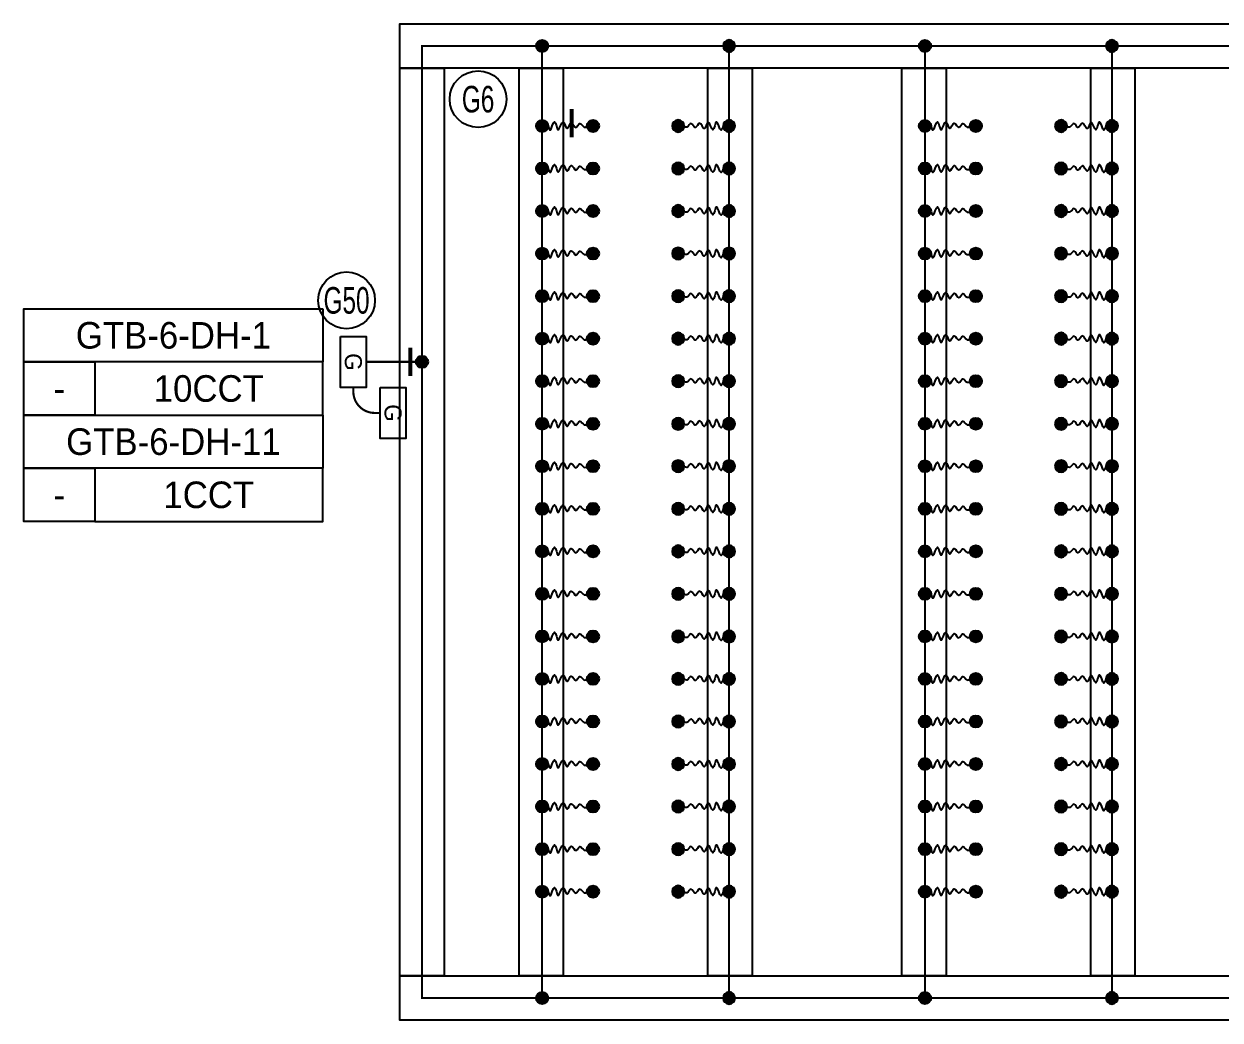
# Model space of a CAD drawing. Header units: millimetres. Extents: x -120884 to 122161, y 4425 to 84147.
# Drawn here: x 20736 to 37606, y 52614 to 66666 of the extents above; entities that cross this region are included whole.
import ezdxf
from ezdxf.enums import TextEntityAlignment as Align

# ---------------------------------------------------------------- set-up
doc = ezdxf.new("R2010")
doc.units = ezdxf.units.MM
doc.header["$LTSCALE"] = 150
doc.linetypes.add('D1', pattern=[3, 1, -1, 1])
for name, color, linetype in [('------99 Grounding_Grounding Terminal Board', 3, 'Continuous'), ('------99 Grounding_Grounding Terminal Board_Capacity', 6, 'Continuous'), ('------99 Grounding_Grounding Terminal Board_T', 2, 'Continuous'), ('-----21 Embeded Wire in Ceiling or Wall_전기', 3, 'Continuous'), ('-----27 Communication Cable Tray', 2, 'Continuous'), ('-----29 Indicator', 1, 'Continuous'), ('-----30 Text', 2, 'Continuous')]:
    doc.layers.add(name, color=color, linetype=linetype)
doc.styles.add('ELEC', font='')
doc.styles.get('ELEC').set_extended_font_data('Dotum')

# ---------------------------------------------------------------- blocks, each defined once
blk = doc.blocks.new('A13')
blk.add_lwpolyline([(-5.759123780535447e-06, -299.9999958128319), (-5.759123780535447e-06, 4.187168087810278e-06), (599.9999942408763, 4.187168087810278e-06), (599.9999942408763, -299.9999958128319)], close=True)
at = {"style": 'ELEC'}
blk.add_text('G', height=200, dxfattribs=at).set_placement((299.9999942408758, -149.9999958128319), align=Align.MIDDLE)
blk = doc.blocks.new('A$C10f95c32')
h = blk.add_hatch(color=0)
edge = h.paths.add_edge_path()
edge.add_arc((64.00719340983778, 64.00719340983778), 64.0071934098378, 720.0000000000341, 1080.000000000034, ccw=False)
at = {"color": 0}
blk.add_circle((64.00719340983778, 64.00719340983778), 64.0071934098378, dxfattribs=at)

msp = doc.modelspace()

# ---------------------------------------------------------------- linework, layer by layer
at = {"layer": '------99 Grounding_Grounding Terminal Board', "color": 1, "elevation": 1.231972526259866e-09}
for points in [[(24952.35856670045, 62648.4342504738), (24952.35856669999, 61898.43425047406), (20736.39003823788, 61898.43425047441), (20736.39003823788, 62648.4342504745)], [(20736.39003823788, 61898.43425047441), (21734.87484109213, 61898.43425047441), (21734.87484109213, 61148.43425047441), (20736.39003823788, 61148.43425047441)], [(24952.35856670045, 61898.43425047476), (21734.87484109213, 61898.43425047476), (21734.87484109213, 61148.43425047441), (24952.35856670045, 61148.43425047441)], [(24952.35856670045, 61148.43425047371), (24952.35856669999, 60398.43425047398), (20736.39003823788, 60398.43425047433), (20736.39003823788, 61148.43425047441)], [(20736.39003823788, 60398.43425047433), (21734.87484109213, 60398.43425047433), (21734.87484109213, 59648.43425047433), (20736.39003823788, 59648.43425047433)], [(24952.35856670045, 60398.43425047467), (21734.87484109213, 60398.43425047467), (21734.87484109213, 59648.43425047433), (24952.35856670045, 59648.43425047433)]]:
    msp.add_lwpolyline(points, close=True, dxfattribs=at)
at = {"layer": '-----21 Embeded Wire in Ceiling or Wall_전기', "linetype": 'D1', "ltscale": 0.5, "const_width": 30, "elevation": 6.03217089559932e-10}
msp.add_lwpolyline([(26350.35005101397, 52925.34452873934), (86374.36405589487, 52925.34452873934), (86374.36405589487, 66354.73008716758), (26350.35005101397, 66354.73008716758)], close=True, dxfattribs=at)
at = {"layer": '-----21 Embeded Wire in Ceiling or Wall_전기', "linetype": 'D1', "ltscale": 0.5, "const_width": 30}
for points, elevation in [([(28043.73223007194, 66354.73008716758), (28043.73223007194, 52925.34452873934)], 6.03217089559932e-10), ([(30680.9849033365, 66354.73008716758), (30680.9849033365, 52925.34452873934)], 6.03217089559932e-10), ([(33443.73223007194, 66354.73008716758), (33443.73223007194, 52925.34452873934)], 6.03217089559932e-10), ([(36080.9849033365, 66354.73008716758), (36080.9849033365, 52925.34452873934)], 6.03217089559932e-10), ([(25562.35856670048, 61898.43425047406), (26350.35005101397, 61898.43425047406)], 1.231972526259866e-09)]:
    msp.add_lwpolyline(points, dxfattribs=dict(at, elevation=elevation))
at = {"layer": '-----21 Embeded Wire in Ceiling or Wall_전기', "linetype": 'D1', "ltscale": 0.5, "const_width": 30, "elevation": 3.165766516662928e-10}
msp.add_lwpolyline([(25382.35856670048, 61538.43425047406), (25382.35856670048, 61478.43425047406, 0.4142135623730951), (25682.35856670048, 61178.43425047406), (25762.35856670048, 61178.43425047406)], format="xyb", dxfattribs=at)
at = {"layer": '-----21 Embeded Wire in Ceiling or Wall_전기'}
for points in [[(28043.73223007194, 65226.22074930242), (28097.40616556958, 65285.05277752626), (28156.54135180594, 65167.56806085177), (28220.43901685093, 65284.37394351012), (28271.4184258974, 65173.6794242725), (28338.711967818, 65280.29908213805), (28395.81014362679, 65188.62027309102), (28456.30677480719, 65266.7168299894), (28523.6003167278, 65204.2390272881), (28575.93859222371, 65261.28430058493), (28639.32571541358, 65211.03108199994), (28722.93339020715, 65240.23208834586), (28762.35856669492, 65226.22074930242)], [(30680.9849033365, 65226.22074930242), (30627.31096783886, 65285.05277752626), (30568.17578160251, 65167.56806085177), (30504.27811655751, 65284.37394351012), (30453.29870751104, 65173.6794242725), (30386.00516559044, 65280.29908213805), (30328.90698978165, 65188.62027309102), (30268.41035860125, 65266.7168299894), (30201.11681668065, 65204.2390272881), (30148.77854118473, 65261.28430058493), (30085.39141799486, 65211.03108199994), (30001.78374320129, 65240.23208834586), (29962.35856671352, 65226.22074930242)], [(33443.73223007194, 65226.22074930242), (33497.40616556958, 65285.05277752626), (33556.54135180594, 65167.56806085177), (33620.43901685093, 65284.37394351012), (33671.4184258974, 65173.6794242725), (33738.711967818, 65280.29908213805), (33795.81014362679, 65188.62027309102), (33856.30677480719, 65266.7168299894), (33923.6003167278, 65204.2390272881), (33975.93859222371, 65261.28430058493), (34039.32571541358, 65211.03108199994), (34122.93339020715, 65240.23208834586), (34162.35856669492, 65226.22074930242)], [(36080.9849033365, 65226.22074930242), (36027.31096783886, 65285.05277752626), (35968.17578160251, 65167.56806085177), (35904.27811655751, 65284.37394351012), (35853.29870751104, 65173.6794242725), (35786.00516559044, 65280.29908213805), (35728.90698978165, 65188.62027309102), (35668.41035860125, 65266.7168299894), (35601.11681668065, 65204.2390272881), (35548.77854118473, 65261.28430058493), (35485.39141799486, 65211.03108199994), (35401.78374320129, 65240.23208834586), (35362.35856671352, 65226.22074930242)], [(28043.73223007936, 64626.22074930251), (28097.40616557701, 64685.05277752635), (28156.54135181336, 64567.56806085186), (28220.43901685835, 64684.3739435102), (28271.41842590482, 64573.67942427259), (28338.71196782542, 64680.29908213814), (28395.81014363421, 64588.6202730911), (28456.30677481461, 64666.71682998948), (28523.60031673522, 64604.23902728819), (28575.93859223113, 64661.28430058502), (28639.325715421, 64611.03108200003), (28722.93339021457, 64640.23208834595), (28762.35856670234, 64626.22074930251)], [(30680.98490332908, 64626.22074930251), (30627.31096783144, 64685.05277752635), (30568.17578159508, 64567.56806085186), (30504.27811655009, 64684.3739435102), (30453.29870750362, 64573.67942427259), (30386.00516558302, 64680.29908213814), (30328.90698977423, 64588.6202730911), (30268.41035859383, 64666.71682998948), (30201.11681667322, 64604.23902728819), (30148.77854117731, 64661.28430058502), (30085.39141798744, 64611.03108200003), (30001.78374319387, 64640.23208834595), (29962.3585667061, 64626.22074930251)], [(33443.73223007936, 64626.22074930251), (33497.40616557701, 64685.05277752635), (33556.54135181336, 64567.56806085186), (33620.43901685835, 64684.3739435102), (33671.41842590482, 64573.67942427259), (33738.71196782542, 64680.29908213814), (33795.81014363421, 64588.6202730911), (33856.30677481461, 64666.71682998948), (33923.60031673522, 64604.23902728819), (33975.93859223113, 64661.28430058502), (34039.325715421, 64611.03108200003), (34122.93339021457, 64640.23208834595), (34162.35856670234, 64626.22074930251)], [(36080.98490332908, 64626.22074930251), (36027.31096783144, 64685.05277752635), (35968.17578159508, 64567.56806085186), (35904.27811655009, 64684.3739435102), (35853.29870750362, 64573.67942427259), (35786.00516558302, 64680.29908213814), (35728.90698977423, 64588.6202730911), (35668.41035859383, 64666.71682998948), (35601.11681667322, 64604.23902728819), (35548.77854117731, 64661.28430058502), (35485.39141798744, 64611.03108200003), (35401.78374319387, 64640.23208834595), (35362.3585667061, 64626.22074930251)], [(28043.73223008678, 64026.22074930259), (28097.40616558443, 64085.05277752643), (28156.54135182078, 63967.56806085195), (28220.43901686577, 64084.37394351029), (28271.41842591224, 63973.67942427268), (28338.71196783285, 64080.29908213823), (28395.81014364163, 63988.62027309119), (28456.30677482203, 64066.71682998957), (28523.60031674264, 64004.23902728828), (28575.93859223856, 64061.2843005851), (28639.32571542842, 64011.03108200012), (28722.933390222, 64040.23208834603), (28762.35856670977, 64026.22074930259)], [(30680.98490332166, 64026.22074930259), (30627.31096782401, 64085.05277752643), (30568.17578158766, 63967.56806085195), (30504.27811654267, 64084.37394351029), (30453.2987074962, 63973.67942427268), (30386.0051655756, 64080.29908213823), (30328.90698976681, 63988.62027309119), (30268.41035858641, 64066.71682998957), (30201.1168166658, 64004.23902728828), (30148.77854116989, 64061.2843005851), (30085.39141798002, 64011.03108200012), (30001.78374318645, 64040.23208834603), (29962.35856669868, 64026.22074930259)], [(33443.73223008678, 64026.22074930259), (33497.40616558443, 64085.05277752643), (33556.54135182078, 63967.56806085195), (33620.43901686577, 64084.37394351029), (33671.41842591224, 63973.67942427268), (33738.71196783285, 64080.29908213823), (33795.81014364163, 63988.62027309119), (33856.30677482203, 64066.71682998957), (33923.60031674264, 64004.23902728828), (33975.93859223856, 64061.2843005851), (34039.32571542842, 64011.03108200012), (34122.933390222, 64040.23208834603), (34162.35856670977, 64026.22074930259)], [(36080.98490332166, 64026.22074930259), (36027.31096782401, 64085.05277752643), (35968.17578158766, 63967.56806085195), (35904.27811654267, 64084.37394351029), (35853.2987074962, 63973.67942427268), (35786.0051655756, 64080.29908213823), (35728.90698976681, 63988.62027309119), (35668.41035858641, 64066.71682998957), (35601.1168166658, 64004.23902728828), (35548.77854116989, 64061.2843005851), (35485.39141798002, 64011.03108200012), (35401.78374318645, 64040.23208834603), (35362.35856669868, 64026.22074930259)], [(28043.73223008492, 63426.22074930257), (28097.40616558256, 63485.05277752641), (28156.54135181892, 63367.56806085193), (28220.43901686391, 63484.37394351027), (28271.41842591038, 63373.67942427265), (28338.71196783098, 63480.2990821382), (28395.81014363977, 63388.62027309117), (28456.30677482017, 63466.71682998955), (28523.60031674078, 63404.23902728825), (28575.93859223669, 63461.28430058508), (28639.32571542656, 63411.0310820001), (28722.93339022013, 63440.23208834601), (28762.3585667079, 63426.22074930257)], [(30680.98490332352, 63426.22074930257), (30627.31096782588, 63485.05277752641), (30568.17578158953, 63367.56806085193), (30504.27811654453, 63484.37394351027), (30453.29870749806, 63373.67942427265), (30386.00516557746, 63480.2990821382), (30328.90698976867, 63388.62027309117), (30268.41035858827, 63466.71682998955), (30201.11681666767, 63404.23902728825), (30148.77854117175, 63461.28430058508), (30085.39141798188, 63411.0310820001), (30001.78374318831, 63440.23208834601), (29962.35856670054, 63426.22074930257)], [(33443.73223008492, 63426.22074930257), (33497.40616558256, 63485.05277752641), (33556.54135181892, 63367.56806085193), (33620.43901686391, 63484.37394351027), (33671.41842591038, 63373.67942427265), (33738.71196783098, 63480.2990821382), (33795.81014363977, 63388.62027309117), (33856.30677482017, 63466.71682998955), (33923.60031674078, 63404.23902728825), (33975.93859223669, 63461.28430058508), (34039.32571542656, 63411.0310820001), (34122.93339022013, 63440.23208834601), (34162.3585667079, 63426.22074930257)], [(36080.98490332352, 63426.22074930257), (36027.31096782588, 63485.05277752641), (35968.17578158953, 63367.56806085193), (35904.27811654453, 63484.37394351027), (35853.29870749806, 63373.67942427265), (35786.00516557746, 63480.2990821382), (35728.90698976867, 63388.62027309117), (35668.41035858827, 63466.71682998955), (35601.11681666767, 63404.23902728825), (35548.77854117175, 63461.28430058508), (35485.39141798188, 63411.0310820001), (35401.78374318831, 63440.23208834601), (35362.35856670054, 63426.22074930257)], [(28043.73223008306, 62826.22074930255), (28097.4061655807, 62885.05277752639), (28156.54135181705, 62767.5680608519), (28220.43901686204, 62884.37394351025), (28271.41842590852, 62773.67942427263), (28338.71196782912, 62880.29908213818), (28395.81014363791, 62788.62027309115), (28456.30677481831, 62866.71682998953), (28523.60031673891, 62804.23902728823), (28575.93859223483, 62861.28430058506), (28639.3257154247, 62811.03108200007), (28722.93339021827, 62840.23208834599), (28762.35856670604, 62826.22074930255)], [(30680.98490332538, 62826.22074930255), (30627.31096782774, 62885.05277752639), (30568.17578159139, 62767.5680608519), (30504.2781165464, 62884.37394351025), (30453.29870749993, 62773.67942427263), (30386.00516557932, 62880.29908213818), (30328.90698977053, 62788.62027309115), (30268.41035859013, 62866.71682998953), (30201.11681666953, 62804.23902728823), (30148.77854117361, 62861.28430058506), (30085.39141798374, 62811.03108200007), (30001.78374319017, 62840.23208834599), (29962.3585667024, 62826.22074930255)], [(33443.73223008306, 62826.22074930255), (33497.4061655807, 62885.05277752639), (33556.54135181705, 62767.5680608519), (33620.43901686204, 62884.37394351025), (33671.41842590852, 62773.67942427263), (33738.71196782912, 62880.29908213818), (33795.81014363791, 62788.62027309115), (33856.30677481831, 62866.71682998953), (33923.60031673891, 62804.23902728823), (33975.93859223483, 62861.28430058506), (34039.3257154247, 62811.03108200007), (34122.93339021827, 62840.23208834599), (34162.35856670604, 62826.22074930255)], [(36080.98490332538, 62826.22074930255), (36027.31096782774, 62885.05277752639), (35968.17578159139, 62767.5680608519), (35904.2781165464, 62884.37394351025), (35853.29870749993, 62773.67942427263), (35786.00516557932, 62880.29908213818), (35728.90698977053, 62788.62027309115), (35668.41035859013, 62866.71682998953), (35601.11681666953, 62804.23902728823), (35548.77854117361, 62861.28430058506), (35485.39141798374, 62811.03108200007), (35401.78374319017, 62840.23208834599), (35362.3585667024, 62826.22074930255)], [(28043.73223008119, 62226.22074930253), (28097.40616557884, 62285.05277752637), (28156.54135181519, 62167.56806085188), (28220.43901686018, 62284.37394351023), (28271.41842590665, 62173.67942427261), (28338.71196782726, 62280.29908213816), (28395.81014363604, 62188.62027309112), (28456.30677481645, 62266.71682998951), (28523.60031673705, 62204.23902728821), (28575.93859223297, 62261.28430058504), (28639.32571542283, 62211.03108200005), (28722.93339021641, 62240.23208834597), (28762.35856670418, 62226.22074930253)], [(30680.98490332725, 62226.22074930253), (30627.3109678296, 62285.05277752637), (30568.17578159325, 62167.56806085188), (30504.27811654826, 62284.37394351023), (30453.29870750179, 62173.67942427261), (30386.00516558118, 62280.29908213816), (30328.9069897724, 62188.62027309112), (30268.41035859199, 62266.71682998951), (30201.11681667139, 62204.23902728821), (30148.77854117547, 62261.28430058504), (30085.39141798561, 62211.03108200005), (30001.78374319203, 62240.23208834597), (29962.35856670426, 62226.22074930253)], [(33443.73223008119, 62226.22074930253), (33497.40616557884, 62285.05277752637), (33556.54135181519, 62167.56806085188), (33620.43901686018, 62284.37394351023), (33671.41842590665, 62173.67942427261), (33738.71196782726, 62280.29908213816), (33795.81014363604, 62188.62027309112), (33856.30677481645, 62266.71682998951), (33923.60031673705, 62204.23902728821), (33975.93859223297, 62261.28430058504), (34039.32571542283, 62211.03108200005), (34122.93339021641, 62240.23208834597), (34162.35856670418, 62226.22074930253)], [(36080.98490332725, 62226.22074930253), (36027.3109678296, 62285.05277752637), (35968.17578159325, 62167.56806085188), (35904.27811654826, 62284.37394351023), (35853.29870750179, 62173.67942427261), (35786.00516558118, 62280.29908213816), (35728.9069897724, 62188.62027309112), (35668.41035859199, 62266.71682998951), (35601.11681667139, 62204.23902728821), (35548.77854117547, 62261.28430058504), (35485.39141798561, 62211.03108200005), (35401.78374319203, 62240.23208834597), (35362.35856670426, 62226.22074930253)], [(28043.73223007933, 61626.22074930251), (28097.40616557698, 61685.05277752635), (28156.54135181333, 61567.56806085186), (28220.43901685832, 61684.3739435102), (28271.41842590479, 61573.67942427259), (28338.71196782539, 61680.29908213814), (28395.81014363418, 61588.6202730911), (28456.30677481458, 61666.71682998948), (28523.60031673519, 61604.23902728819), (28575.9385922311, 61661.28430058502), (28639.32571542097, 61611.03108200003), (28722.93339021454, 61640.23208834595), (28762.35856670231, 61626.22074930251)], [(30680.98490332911, 61626.22074930251), (30627.31096783146, 61685.05277752635), (30568.17578159511, 61567.56806085186), (30504.27811655012, 61684.3739435102), (30453.29870750365, 61573.67942427259), (30386.00516558305, 61680.29908213814), (30328.90698977426, 61588.6202730911), (30268.41035859386, 61666.71682998948), (30201.11681667325, 61604.23902728819), (30148.77854117734, 61661.28430058502), (30085.39141798747, 61611.03108200003), (30001.7837431939, 61640.23208834595), (29962.35856670613, 61626.22074930251)], [(33443.73223007933, 61626.22074930251), (33497.40616557698, 61685.05277752635), (33556.54135181333, 61567.56806085186), (33620.43901685832, 61684.3739435102), (33671.41842590479, 61573.67942427259), (33738.71196782539, 61680.29908213814), (33795.81014363418, 61588.6202730911), (33856.30677481458, 61666.71682998948), (33923.60031673519, 61604.23902728819), (33975.9385922311, 61661.28430058502), (34039.32571542097, 61611.03108200003), (34122.93339021454, 61640.23208834595), (34162.35856670231, 61626.22074930251)], [(36080.98490332911, 61626.22074930251), (36027.31096783146, 61685.05277752635), (35968.17578159511, 61567.56806085186), (35904.27811655012, 61684.3739435102), (35853.29870750365, 61573.67942427259), (35786.00516558305, 61680.29908213814), (35728.90698977426, 61588.6202730911), (35668.41035859386, 61666.71682998948), (35601.11681667325, 61604.23902728819), (35548.77854117734, 61661.28430058502), (35485.39141798747, 61611.03108200003), (35401.7837431939, 61640.23208834595), (35362.35856670613, 61626.22074930251)], [(28043.73223007933, 61026.22074930251), (28097.40616557698, 61085.05277752635), (28156.54135181333, 60967.56806085186), (28220.43901685832, 61084.3739435102), (28271.41842590479, 60973.67942427259), (28338.71196782539, 61080.29908213814), (28395.81014363418, 60988.6202730911), (28456.30677481458, 61066.71682998948), (28523.60031673519, 61004.23902728819), (28575.9385922311, 61061.28430058502), (28639.32571542097, 61011.03108200003), (28722.93339021454, 61040.23208834595), (28762.35856670231, 61026.22074930251)], [(30680.98490332911, 61026.22074930251), (30627.31096783146, 61085.05277752635), (30568.17578159511, 60967.56806085186), (30504.27811655012, 61084.3739435102), (30453.29870750365, 60973.67942427259), (30386.00516558305, 61080.29908213814), (30328.90698977426, 60988.6202730911), (30268.41035859386, 61066.71682998948), (30201.11681667325, 61004.23902728819), (30148.77854117734, 61061.28430058502), (30085.39141798747, 61011.03108200003), (30001.7837431939, 61040.23208834595), (29962.35856670613, 61026.22074930251)], [(33443.73223007933, 61026.22074930251), (33497.40616557698, 61085.05277752635), (33556.54135181333, 60967.56806085186), (33620.43901685832, 61084.3739435102), (33671.41842590479, 60973.67942427259), (33738.71196782539, 61080.29908213814), (33795.81014363418, 60988.6202730911), (33856.30677481458, 61066.71682998948), (33923.60031673519, 61004.23902728819), (33975.9385922311, 61061.28430058502), (34039.32571542097, 61011.03108200003), (34122.93339021454, 61040.23208834595), (34162.35856670231, 61026.22074930251)], [(36080.98490332911, 61026.22074930251), (36027.31096783146, 61085.05277752635), (35968.17578159511, 60967.56806085186), (35904.27811655012, 61084.3739435102), (35853.29870750365, 60973.67942427259), (35786.00516558305, 61080.29908213814), (35728.90698977426, 60988.6202730911), (35668.41035859386, 61066.71682998948), (35601.11681667325, 61004.23902728819), (35548.77854117734, 61061.28430058502), (35485.39141798747, 61011.03108200003), (35401.7837431939, 61040.23208834595), (35362.35856670613, 61026.22074930251)], [(28043.73223007933, 60426.22074930251), (28097.40616557698, 60485.05277752635), (28156.54135181333, 60367.56806085186), (28220.43901685832, 60484.3739435102), (28271.41842590479, 60373.67942427259), (28338.71196782539, 60480.29908213814), (28395.81014363418, 60388.6202730911), (28456.30677481458, 60466.71682998948), (28523.60031673519, 60404.23902728819), (28575.9385922311, 60461.28430058502), (28639.32571542097, 60411.03108200003), (28722.93339021454, 60440.23208834595), (28762.35856670231, 60426.22074930251)], [(30680.98490332911, 60426.22074930251), (30627.31096783146, 60485.05277752635), (30568.17578159511, 60367.56806085186), (30504.27811655012, 60484.3739435102), (30453.29870750365, 60373.67942427259), (30386.00516558305, 60480.29908213814), (30328.90698977426, 60388.6202730911), (30268.41035859386, 60466.71682998948), (30201.11681667325, 60404.23902728819), (30148.77854117734, 60461.28430058502), (30085.39141798747, 60411.03108200003), (30001.7837431939, 60440.23208834595), (29962.35856670613, 60426.22074930251)], [(33443.73223007933, 60426.22074930251), (33497.40616557698, 60485.05277752635), (33556.54135181333, 60367.56806085186), (33620.43901685832, 60484.3739435102), (33671.41842590479, 60373.67942427259), (33738.71196782539, 60480.29908213814), (33795.81014363418, 60388.6202730911), (33856.30677481458, 60466.71682998948), (33923.60031673519, 60404.23902728819), (33975.9385922311, 60461.28430058502), (34039.32571542097, 60411.03108200003), (34122.93339021454, 60440.23208834595), (34162.35856670231, 60426.22074930251)], [(36080.98490332911, 60426.22074930251), (36027.31096783146, 60485.05277752635), (35968.17578159511, 60367.56806085186), (35904.27811655012, 60484.3739435102), (35853.29870750365, 60373.67942427259), (35786.00516558305, 60480.29908213814), (35728.90698977426, 60388.6202730911), (35668.41035859386, 60466.71682998948), (35601.11681667325, 60404.23902728819), (35548.77854117734, 60461.28430058502), (35485.39141798747, 60411.03108200003), (35401.7837431939, 60440.23208834595), (35362.35856670613, 60426.22074930251)], [(28043.73223007933, 59826.22074930251), (28097.40616557698, 59885.05277752635), (28156.54135181333, 59767.56806085186), (28220.43901685832, 59884.3739435102), (28271.41842590479, 59773.67942427259), (28338.71196782539, 59880.29908213814), (28395.81014363418, 59788.6202730911), (28456.30677481458, 59866.71682998948), (28523.60031673519, 59804.23902728819), (28575.9385922311, 59861.28430058502), (28639.32571542097, 59811.03108200003), (28722.93339021454, 59840.23208834595), (28762.35856670231, 59826.22074930251)], [(30680.98490332911, 59826.22074930251), (30627.31096783146, 59885.05277752635), (30568.17578159511, 59767.56806085186), (30504.27811655012, 59884.3739435102), (30453.29870750365, 59773.67942427259), (30386.00516558305, 59880.29908213814), (30328.90698977426, 59788.6202730911), (30268.41035859386, 59866.71682998948), (30201.11681667325, 59804.23902728819), (30148.77854117734, 59861.28430058502), (30085.39141798747, 59811.03108200003), (30001.7837431939, 59840.23208834595), (29962.35856670613, 59826.22074930251)], [(33443.73223007933, 59826.22074930251), (33497.40616557698, 59885.05277752635), (33556.54135181333, 59767.56806085186), (33620.43901685832, 59884.3739435102), (33671.41842590479, 59773.67942427259), (33738.71196782539, 59880.29908213814), (33795.81014363418, 59788.6202730911), (33856.30677481458, 59866.71682998948), (33923.60031673519, 59804.23902728819), (33975.9385922311, 59861.28430058502), (34039.32571542097, 59811.03108200003), (34122.93339021454, 59840.23208834595), (34162.35856670231, 59826.22074930251)], [(36080.98490332911, 59826.22074930251), (36027.31096783146, 59885.05277752635), (35968.17578159511, 59767.56806085186), (35904.27811655012, 59884.3739435102), (35853.29870750365, 59773.67942427259), (35786.00516558305, 59880.29908213814), (35728.90698977426, 59788.6202730911), (35668.41035859386, 59866.71682998948), (35601.11681667325, 59804.23902728819), (35548.77854117734, 59861.28430058502), (35485.39141798747, 59811.03108200003), (35401.7837431939, 59840.23208834595), (35362.35856670613, 59826.22074930251)], [(28043.73223007933, 59226.22074930251), (28097.40616557698, 59285.05277752635), (28156.54135181333, 59167.56806085186), (28220.43901685832, 59284.3739435102), (28271.41842590479, 59173.67942427259), (28338.71196782539, 59280.29908213814), (28395.81014363418, 59188.6202730911), (28456.30677481458, 59266.71682998948), (28523.60031673519, 59204.23902728819), (28575.9385922311, 59261.28430058502), (28639.32571542097, 59211.03108200003), (28722.93339021454, 59240.23208834595), (28762.35856670231, 59226.22074930251)], [(30680.98490332911, 59226.22074930251), (30627.31096783146, 59285.05277752635), (30568.17578159511, 59167.56806085186), (30504.27811655012, 59284.3739435102), (30453.29870750365, 59173.67942427259), (30386.00516558305, 59280.29908213814), (30328.90698977426, 59188.6202730911), (30268.41035859386, 59266.71682998948), (30201.11681667325, 59204.23902728819), (30148.77854117734, 59261.28430058502), (30085.39141798747, 59211.03108200003), (30001.7837431939, 59240.23208834595), (29962.35856670613, 59226.22074930251)], [(33443.73223007936, 59226.22074930251), (33497.40616557701, 59285.05277752635), (33556.54135181336, 59167.56806085186), (33620.43901685835, 59284.3739435102), (33671.41842590482, 59173.67942427259), (33738.71196782542, 59280.29908213814), (33795.81014363421, 59188.6202730911), (33856.30677481461, 59266.71682998948), (33923.60031673522, 59204.23902728819), (33975.93859223113, 59261.28430058502), (34039.325715421, 59211.03108200003), (34122.93339021457, 59240.23208834595), (34162.35856670234, 59226.22074930251)], [(36080.98490332911, 59226.22074930251), (36027.31096783146, 59285.05277752635), (35968.17578159511, 59167.56806085186), (35904.27811655012, 59284.3739435102), (35853.29870750365, 59173.67942427259), (35786.00516558305, 59280.29908213814), (35728.90698977426, 59188.6202730911), (35668.41035859386, 59266.71682998948), (35601.11681667325, 59204.23902728819), (35548.77854117734, 59261.28430058502), (35485.39141798747, 59211.03108200003), (35401.7837431939, 59240.23208834595), (35362.35856670613, 59226.22074930251)], [(28043.73223007936, 58626.22074930251), (28097.40616557701, 58685.05277752635), (28156.54135181336, 58567.56806085186), (28220.43901685835, 58684.3739435102), (28271.41842590482, 58573.67942427259), (28338.71196782542, 58680.29908213814), (28395.81014363421, 58588.6202730911), (28456.30677481461, 58666.71682998948), (28523.60031673522, 58604.23902728819), (28575.93859223113, 58661.28430058502), (28639.325715421, 58611.03108200003), (28722.93339021457, 58640.23208834595), (28762.35856670234, 58626.22074930251)], [(30680.98490332911, 58626.22074930251), (30627.31096783146, 58685.05277752635), (30568.17578159511, 58567.56806085186), (30504.27811655012, 58684.3739435102), (30453.29870750365, 58573.67942427259), (30386.00516558305, 58680.29908213814), (30328.90698977426, 58588.6202730911), (30268.41035859386, 58666.71682998948), (30201.11681667325, 58604.23902728819), (30148.77854117734, 58661.28430058502), (30085.39141798747, 58611.03108200003), (30001.7837431939, 58640.23208834595), (29962.35856670613, 58626.22074930251)], [(33443.73223007936, 58626.22074930251), (33497.40616557701, 58685.05277752635), (33556.54135181336, 58567.56806085186), (33620.43901685835, 58684.3739435102), (33671.41842590482, 58573.67942427259), (33738.71196782542, 58680.29908213814), (33795.81014363421, 58588.6202730911), (33856.30677481461, 58666.71682998948), (33923.60031673522, 58604.23902728819), (33975.93859223113, 58661.28430058502), (34039.325715421, 58611.03108200003), (34122.93339021457, 58640.23208834595), (34162.35856670234, 58626.22074930251)], [(36080.98490332911, 58626.22074930251), (36027.31096783146, 58685.05277752635), (35968.17578159511, 58567.56806085186), (35904.27811655012, 58684.3739435102), (35853.29870750365, 58573.67942427259), (35786.00516558305, 58680.29908213814), (35728.90698977426, 58588.6202730911), (35668.41035859386, 58666.71682998948), (35601.11681667325, 58604.23902728819), (35548.77854117734, 58661.28430058502), (35485.39141798747, 58611.03108200003), (35401.7837431939, 58640.23208834595), (35362.35856670613, 58626.22074930251)], [(28043.73223007936, 58026.22074930251), (28097.40616557701, 58085.05277752635), (28156.54135181336, 57967.56806085186), (28220.43901685835, 58084.3739435102), (28271.41842590482, 57973.67942427259), (28338.71196782542, 58080.29908213814), (28395.81014363421, 57988.6202730911), (28456.30677481461, 58066.71682998948), (28523.60031673522, 58004.23902728819), (28575.93859223113, 58061.28430058502), (28639.325715421, 58011.03108200003), (28722.93339021457, 58040.23208834595), (28762.35856670234, 58026.22074930251)], [(30680.98490332908, 58026.22074930251), (30627.31096783144, 58085.05277752635), (30568.17578159508, 57967.56806085186), (30504.27811655009, 58084.3739435102), (30453.29870750362, 57973.67942427259), (30386.00516558302, 58080.29908213814), (30328.90698977423, 57988.6202730911), (30268.41035859383, 58066.71682998948), (30201.11681667322, 58004.23902728819), (30148.77854117731, 58061.28430058502), (30085.39141798744, 58011.03108200003), (30001.78374319387, 58040.23208834595), (29962.3585667061, 58026.22074930251)], [(33443.73223007936, 58026.22074930251), (33497.40616557701, 58085.05277752635), (33556.54135181336, 57967.56806085186), (33620.43901685835, 58084.3739435102), (33671.41842590482, 57973.67942427259), (33738.71196782542, 58080.29908213814), (33795.81014363421, 57988.6202730911), (33856.30677481461, 58066.71682998948), (33923.60031673522, 58004.23902728819), (33975.93859223113, 58061.28430058502), (34039.325715421, 58011.03108200003), (34122.93339021457, 58040.23208834595), (34162.35856670234, 58026.22074930251)], [(36080.98490332911, 58026.22074930251), (36027.31096783146, 58085.05277752635), (35968.17578159511, 57967.56806085186), (35904.27811655012, 58084.3739435102), (35853.29870750365, 57973.67942427259), (35786.00516558305, 58080.29908213814), (35728.90698977426, 57988.6202730911), (35668.41035859386, 58066.71682998948), (35601.11681667325, 58004.23902728819), (35548.77854117734, 58061.28430058502), (35485.39141798747, 58011.03108200003), (35401.7837431939, 58040.23208834595), (35362.35856670613, 58026.22074930251)], [(28043.73223007936, 57426.22074930251), (28097.40616557701, 57485.05277752635), (28156.54135181336, 57367.56806085186), (28220.43901685835, 57484.3739435102), (28271.41842590482, 57373.67942427259), (28338.71196782542, 57480.29908213814), (28395.81014363421, 57388.6202730911), (28456.30677481461, 57466.71682998948), (28523.60031673522, 57404.23902728819), (28575.93859223113, 57461.28430058502), (28639.325715421, 57411.03108200003), (28722.93339021457, 57440.23208834595), (28762.35856670234, 57426.22074930251)], [(30680.98490332908, 57426.22074930251), (30627.31096783144, 57485.05277752635), (30568.17578159508, 57367.56806085186), (30504.27811655009, 57484.3739435102), (30453.29870750362, 57373.67942427259), (30386.00516558302, 57480.29908213814), (30328.90698977423, 57388.6202730911), (30268.41035859383, 57466.71682998948), (30201.11681667322, 57404.23902728819), (30148.77854117731, 57461.28430058502), (30085.39141798744, 57411.03108200003), (30001.78374319387, 57440.23208834595), (29962.3585667061, 57426.22074930251)], [(33443.73223007936, 57426.22074930251), (33497.40616557701, 57485.05277752635), (33556.54135181336, 57367.56806085186), (33620.43901685835, 57484.3739435102), (33671.41842590482, 57373.67942427259), (33738.71196782542, 57480.29908213814), (33795.81014363421, 57388.6202730911), (33856.30677481461, 57466.71682998948), (33923.60031673522, 57404.23902728819), (33975.93859223113, 57461.28430058502), (34039.325715421, 57411.03108200003), (34122.93339021457, 57440.23208834595), (34162.35856670234, 57426.22074930251)], [(36080.98490332908, 57426.22074930251), (36027.31096783144, 57485.05277752635), (35968.17578159508, 57367.56806085186), (35904.27811655009, 57484.3739435102), (35853.29870750362, 57373.67942427259), (35786.00516558302, 57480.29908213814), (35728.90698977423, 57388.6202730911), (35668.41035859383, 57466.71682998948), (35601.11681667322, 57404.23902728819), (35548.77854117731, 57461.28430058502), (35485.39141798744, 57411.03108200003), (35401.78374319387, 57440.23208834595), (35362.3585667061, 57426.22074930251)], [(28043.73223007936, 56826.22074930251), (28097.40616557701, 56885.05277752635), (28156.54135181336, 56767.56806085186), (28220.43901685835, 56884.3739435102), (28271.41842590482, 56773.67942427259), (28338.71196782542, 56880.29908213814), (28395.81014363421, 56788.6202730911), (28456.30677481461, 56866.71682998948), (28523.60031673522, 56804.23902728819), (28575.93859223113, 56861.28430058502), (28639.325715421, 56811.03108200003), (28722.93339021457, 56840.23208834595), (28762.35856670234, 56826.22074930251)], [(30680.98490332908, 56826.22074930251), (30627.31096783144, 56885.05277752635), (30568.17578159508, 56767.56806085186), (30504.27811655009, 56884.3739435102), (30453.29870750362, 56773.67942427259), (30386.00516558302, 56880.29908213814), (30328.90698977423, 56788.6202730911), (30268.41035859383, 56866.71682998948), (30201.11681667322, 56804.23902728819), (30148.77854117731, 56861.28430058502), (30085.39141798744, 56811.03108200003), (30001.78374319387, 56840.23208834595), (29962.3585667061, 56826.22074930251)], [(33443.73223007936, 56826.22074930251), (33497.40616557701, 56885.05277752635), (33556.54135181336, 56767.56806085186), (33620.43901685835, 56884.3739435102), (33671.41842590482, 56773.67942427259), (33738.71196782542, 56880.29908213814), (33795.81014363421, 56788.6202730911), (33856.30677481461, 56866.71682998948), (33923.60031673522, 56804.23902728819), (33975.93859223113, 56861.28430058502), (34039.325715421, 56811.03108200003), (34122.93339021457, 56840.23208834595), (34162.35856670234, 56826.22074930251)], [(36080.98490332908, 56826.22074930251), (36027.31096783144, 56885.05277752635), (35968.17578159508, 56767.56806085186), (35904.27811655009, 56884.3739435102), (35853.29870750362, 56773.67942427259), (35786.00516558302, 56880.29908213814), (35728.90698977423, 56788.6202730911), (35668.41035859383, 56866.71682998948), (35601.11681667322, 56804.23902728819), (35548.77854117731, 56861.28430058502), (35485.39141798744, 56811.03108200003), (35401.78374319387, 56840.23208834595), (35362.3585667061, 56826.22074930251)], [(28043.73223007936, 56226.22074930251), (28097.40616557701, 56285.05277752635), (28156.54135181336, 56167.56806085186), (28220.43901685835, 56284.3739435102), (28271.41842590482, 56173.67942427259), (28338.71196782542, 56280.29908213814), (28395.81014363421, 56188.6202730911), (28456.30677481461, 56266.71682998948), (28523.60031673522, 56204.23902728819), (28575.93859223113, 56261.28430058502), (28639.325715421, 56211.03108200003), (28722.93339021457, 56240.23208834595), (28762.35856670234, 56226.22074930251)], [(30680.98490332908, 56226.22074930251), (30627.31096783144, 56285.05277752635), (30568.17578159508, 56167.56806085186), (30504.27811655009, 56284.3739435102), (30453.29870750362, 56173.67942427259), (30386.00516558302, 56280.29908213814), (30328.90698977423, 56188.6202730911), (30268.41035859383, 56266.71682998948), (30201.11681667322, 56204.23902728819), (30148.77854117731, 56261.28430058502), (30085.39141798744, 56211.03108200003), (30001.78374319387, 56240.23208834595), (29962.3585667061, 56226.22074930251)], [(33443.73223007936, 56226.22074930251), (33497.40616557701, 56285.05277752635), (33556.54135181336, 56167.56806085186), (33620.43901685835, 56284.3739435102), (33671.41842590482, 56173.67942427259), (33738.71196782542, 56280.29908213814), (33795.81014363421, 56188.6202730911), (33856.30677481461, 56266.71682998948), (33923.60031673522, 56204.23902728819), (33975.93859223113, 56261.28430058502), (34039.325715421, 56211.03108200003), (34122.93339021457, 56240.23208834595), (34162.35856670234, 56226.22074930251)], [(36080.98490332908, 56226.22074930251), (36027.31096783144, 56285.05277752635), (35968.17578159508, 56167.56806085186), (35904.27811655009, 56284.3739435102), (35853.29870750362, 56173.67942427259), (35786.00516558302, 56280.29908213814), (35728.90698977423, 56188.6202730911), (35668.41035859383, 56266.71682998948), (35601.11681667322, 56204.23902728819), (35548.77854117731, 56261.28430058502), (35485.39141798744, 56211.03108200003), (35401.78374319387, 56240.23208834595), (35362.3585667061, 56226.22074930251)], [(28043.73223007936, 55626.22074930251), (28097.40616557701, 55685.05277752635), (28156.54135181336, 55567.56806085186), (28220.43901685835, 55684.3739435102), (28271.41842590482, 55573.67942427259), (28338.71196782542, 55680.29908213814), (28395.81014363421, 55588.6202730911), (28456.30677481461, 55666.71682998948), (28523.60031673522, 55604.23902728819), (28575.93859223113, 55661.28430058502), (28639.325715421, 55611.03108200003), (28722.93339021457, 55640.23208834595), (28762.35856670234, 55626.22074930251)], [(30680.98490332908, 55626.22074930251), (30627.31096783144, 55685.05277752635), (30568.17578159508, 55567.56806085186), (30504.27811655009, 55684.3739435102), (30453.29870750362, 55573.67942427259), (30386.00516558302, 55680.29908213814), (30328.90698977423, 55588.6202730911), (30268.41035859383, 55666.71682998948), (30201.11681667322, 55604.23902728819), (30148.77854117731, 55661.28430058502), (30085.39141798744, 55611.03108200003), (30001.78374319387, 55640.23208834595), (29962.3585667061, 55626.22074930251)], [(33443.73223007936, 55626.22074930251), (33497.40616557701, 55685.05277752635), (33556.54135181336, 55567.56806085186), (33620.43901685835, 55684.3739435102), (33671.41842590482, 55573.67942427259), (33738.71196782542, 55680.29908213814), (33795.81014363421, 55588.6202730911), (33856.30677481461, 55666.71682998948), (33923.60031673522, 55604.23902728819), (33975.93859223113, 55661.28430058502), (34039.325715421, 55611.03108200003), (34122.93339021457, 55640.23208834595), (34162.35856670234, 55626.22074930251)], [(36080.98490332908, 55626.22074930251), (36027.31096783144, 55685.05277752635), (35968.17578159508, 55567.56806085186), (35904.27811655009, 55684.3739435102), (35853.29870750362, 55573.67942427259), (35786.00516558302, 55680.29908213814), (35728.90698977423, 55588.6202730911), (35668.41035859383, 55666.71682998948), (35601.11681667322, 55604.23902728819), (35548.77854117731, 55661.28430058502), (35485.39141798744, 55611.03108200003), (35401.78374319387, 55640.23208834595), (35362.3585667061, 55626.22074930251)], [(28043.73223007936, 55026.22074930251), (28097.40616557701, 55085.05277752635), (28156.54135181336, 54967.56806085186), (28220.43901685835, 55084.3739435102), (28271.41842590482, 54973.67942427259), (28338.71196782542, 55080.29908213814), (28395.81014363421, 54988.6202730911), (28456.30677481461, 55066.71682998948), (28523.60031673522, 55004.23902728819), (28575.93859223113, 55061.28430058502), (28639.325715421, 55011.03108200003), (28722.93339021457, 55040.23208834595), (28762.35856670234, 55026.22074930251)], [(30680.98490332908, 55026.22074930251), (30627.31096783144, 55085.05277752635), (30568.17578159508, 54967.56806085186), (30504.27811655009, 55084.3739435102), (30453.29870750362, 54973.67942427259), (30386.00516558302, 55080.29908213814), (30328.90698977423, 54988.6202730911), (30268.41035859383, 55066.71682998948), (30201.11681667322, 55004.23902728819), (30148.77854117731, 55061.28430058502), (30085.39141798744, 55011.03108200003), (30001.78374319387, 55040.23208834595), (29962.3585667061, 55026.22074930251)], [(33443.73223007936, 55026.22074930251), (33497.40616557701, 55085.05277752635), (33556.54135181336, 54967.56806085186), (33620.43901685835, 55084.3739435102), (33671.41842590482, 54973.67942427259), (33738.71196782542, 55080.29908213814), (33795.81014363421, 54988.6202730911), (33856.30677481461, 55066.71682998948), (33923.60031673522, 55004.23902728819), (33975.93859223113, 55061.28430058502), (34039.325715421, 55011.03108200003), (34122.93339021457, 55040.23208834595), (34162.35856670234, 55026.22074930251)], [(36080.98490332908, 55026.22074930251), (36027.31096783144, 55085.05277752635), (35968.17578159508, 54967.56806085186), (35904.27811655009, 55084.3739435102), (35853.29870750362, 54973.67942427259), (35786.00516558302, 55080.29908213814), (35728.90698977423, 54988.6202730911), (35668.41035859383, 55066.71682998948), (35601.11681667322, 55004.23902728819), (35548.77854117731, 55061.28430058502), (35485.39141798744, 55011.03108200003), (35401.78374319387, 55040.23208834595), (35362.3585667061, 55026.22074930251)], [(28043.73223007936, 54426.22074930251), (28097.40616557701, 54485.05277752635), (28156.54135181336, 54367.56806085186), (28220.43901685835, 54484.3739435102), (28271.41842590482, 54373.67942427259), (28338.71196782542, 54480.29908213814), (28395.81014363421, 54388.6202730911), (28456.30677481461, 54466.71682998948), (28523.60031673522, 54404.23902728819), (28575.93859223113, 54461.28430058502), (28639.325715421, 54411.03108200003), (28722.93339021457, 54440.23208834595), (28762.35856670234, 54426.22074930251)], [(30680.98490332908, 54426.22074930251), (30627.31096783144, 54485.05277752635), (30568.17578159508, 54367.56806085186), (30504.27811655009, 54484.3739435102), (30453.29870750362, 54373.67942427259), (30386.00516558302, 54480.29908213814), (30328.90698977423, 54388.6202730911), (30268.41035859383, 54466.71682998948), (30201.11681667322, 54404.23902728819), (30148.77854117731, 54461.28430058502), (30085.39141798744, 54411.03108200003), (30001.78374319387, 54440.23208834595), (29962.3585667061, 54426.22074930251)], [(33443.73223007936, 54426.22074930251), (33497.40616557701, 54485.05277752635), (33556.54135181336, 54367.56806085186), (33620.43901685835, 54484.3739435102), (33671.41842590482, 54373.67942427259), (33738.71196782542, 54480.29908213814), (33795.81014363421, 54388.6202730911), (33856.30677481461, 54466.71682998948), (33923.60031673522, 54404.23902728819), (33975.93859223113, 54461.28430058502), (34039.325715421, 54411.03108200003), (34122.93339021457, 54440.23208834595), (34162.35856670234, 54426.22074930251)], [(36080.98490332908, 54426.22074930251), (36027.31096783144, 54485.05277752635), (35968.17578159508, 54367.56806085186), (35904.27811655009, 54484.3739435102), (35853.29870750362, 54373.67942427259), (35786.00516558302, 54480.29908213814), (35728.90698977423, 54388.6202730911), (35668.41035859383, 54466.71682998948), (35601.11681667322, 54404.23902728819), (35548.77854117731, 54461.28430058502), (35485.39141798744, 54411.03108200003), (35401.78374319387, 54440.23208834595), (35362.3585667061, 54426.22074930251)]]:
    msp.add_spline(points, degree=3, dxfattribs=at)
at = {"layer": '-----27 Communication Cable Tray', "color": 9, "elevation": 6.03217089559932e-10}
for points in [[(86685.31385758074, 66043.78028548164), (26039.40024932814, 66043.78028548165), (26039.40024932814, 66665.6798888534), (86685.31385758074, 66665.67988885338)], [(26039.40024932814, 66043.78028548165), (26661.2998526998, 66043.78028548165), (26661.2998526998, 53236.29433042521), (26039.40024932814, 53236.29433042521)], [(27719.02736034678, 66043.78028548165), (28340.92696371843, 66043.78028548165), (28340.92696371843, 53236.29433042521), (27719.02736034678, 53236.29433042521)], [(30383.78714320718, 66043.78028548165), (31005.68674657884, 66043.78028548165), (31005.68674657884, 53236.29433042521), (30383.78714320718, 53236.29433042521)], [(33119.02736034678, 66043.78028548165), (33740.92696371843, 66043.78028548165), (33740.92696371843, 53236.29433042521), (33119.02736034678, 53236.29433042521)], [(35783.78714320718, 66043.78028548165), (36405.68674657884, 66043.78028548165), (36405.68674657884, 53236.29433042521), (35783.78714320718, 53236.29433042521)], [(86685.31385758074, 52614.39472705346), (26039.40024932814, 52614.39472705347), (26039.40024932814, 53236.29433042521), (86685.31385758074, 53236.2943304252)]]:
    msp.add_lwpolyline(points, close=True, dxfattribs=at)
at = {"layer": '-----29 Indicator'}
for points, elevation in [([(27541.54213637827, 65604.47016488222, 0, 0, 0), (28461.73182033122, 65604.47016488222, 0, 0, 0), (28461.73182033122, 65465.50357143426, 60, 60, 0), (28461.73182033122, 65065.50357143426, 0, 0, 0)], 6.032170897225624e-10), ([(25686.35430885822, 62766.43425047406, 0, 0, 0), (26186.35430885822, 62766.43425047406, 0, 0, 0), (26186.35430885822, 62098.43425047406, 60, 60, 0), (26186.35430885822, 61698.43425047406, 0, 0, 0)], 1.231972526259866e-09)]:
    msp.add_lwpolyline(points, format="xyseb", dxfattribs=dict(at, elevation=elevation))
for centre in [(27141.54213637827, 65604.47016488222), (25286.35430885822, 62766.43425047406, 1.231972526259866e-09)]:
    msp.add_circle(centre, 400, dxfattribs=at)

# ---------------------------------------------------------------- block references
at = {"layer": '------99 Grounding_Grounding Terminal Board_T', "xscale": 1.2, "yscale": 1.2, "zscale": 1.2, "rotation": 270}
for p in [(25562.35856167588, 62258.43424356311), (26122.35856167588, 61538.43424356311)]:
    msp.add_blockref('A13', p, dxfattribs=at)
at = {"layer": '-----21 Embeded Wire in Ceiling or Wall_전기', "yscale": 1.333333333333333, "zscale": 1.333333333333333}
for p, xscale in [((27958.38930552549, 66269.38716262113), 1.333333333333333), ((30766.32782788295, 66269.38716262113), -1.333333333333333), ((33358.38930552549, 66269.38716262113), 1.333333333333333), ((36166.32782788295, 66269.38716262113), -1.333333333333333), ((27958.38930552549, 65140.87782475597), 1.333333333333333), ((28677.01564214847, 65140.87782475597), 1.333333333333333), ((30047.70149125997, 65140.87782475597), -1.333333333333333), ((30766.32782788295, 65140.87782475597), -1.333333333333333), ((33358.38930552549, 65140.87782475597), 1.333333333333333), ((34077.01564214847, 65140.87782475597), 1.333333333333333), ((35447.70149125997, 65140.87782475597), -1.333333333333333), ((36166.32782788295, 65140.87782475597), -1.333333333333333), ((27958.38930553291, 64540.87782475605), 1.333333333333333), ((28677.01564215589, 64540.87782475605), 1.333333333333333), ((30047.70149125255, 64540.87782475605), -1.333333333333333), ((30766.32782787553, 64540.87782475605), -1.333333333333333), ((33358.38930553291, 64540.87782475605), 1.333333333333333), ((34077.01564215589, 64540.87782475605), 1.333333333333333), ((35447.70149125255, 64540.87782475605), -1.333333333333333), ((36166.32782787553, 64540.87782475605), -1.333333333333333), ((27958.38930554033, 63940.87782475614), 1.333333333333333), ((28677.01564216331, 63940.87782475614), 1.333333333333333), ((30047.70149124513, 63940.87782475614), -1.333333333333333), ((30766.32782786811, 63940.87782475614), -1.333333333333333), ((33358.38930554033, 63940.87782475614), 1.333333333333333), ((34077.01564216331, 63940.87782475614), 1.333333333333333), ((35447.70149124513, 63940.87782475614), -1.333333333333333), ((36166.32782786811, 63940.87782475614), -1.333333333333333), ((27958.38930553847, 63340.87782475612), 1.333333333333333), ((28677.01564216145, 63340.87782475612), 1.333333333333333), ((30047.70149124699, 63340.87782475612), -1.333333333333333), ((30766.32782786997, 63340.87782475612), -1.333333333333333), ((33358.38930553847, 63340.87782475612), 1.333333333333333), ((34077.01564216145, 63340.87782475612), 1.333333333333333), ((35447.70149124699, 63340.87782475612), -1.333333333333333), ((36166.32782786997, 63340.87782475612), -1.333333333333333), ((27958.38930553661, 62740.8778247561), 1.333333333333333), ((28677.01564215959, 62740.8778247561), 1.333333333333333), ((30047.70149124885, 62740.8778247561), -1.333333333333333), ((30766.32782787184, 62740.8778247561), -1.333333333333333), ((33358.38930553661, 62740.8778247561), 1.333333333333333), ((34077.01564215959, 62740.8778247561), 1.333333333333333), ((35447.70149124885, 62740.8778247561), -1.333333333333333), ((36166.32782787184, 62740.8778247561), -1.333333333333333), ((27958.38930553474, 62140.87782475608), 1.333333333333333), ((28677.01564215773, 62140.87782475608), 1.333333333333333), ((30047.70149125071, 62140.87782475608), -1.333333333333333), ((30766.3278278737, 62140.87782475608), -1.333333333333333), ((33358.38930553474, 62140.87782475608), 1.333333333333333), ((34077.01564215773, 62140.87782475608), 1.333333333333333), ((35447.70149125071, 62140.87782475608), -1.333333333333333), ((36166.3278278737, 62140.87782475608), -1.333333333333333), ((26265.00712646752, 61813.09132592761), 1.333333333333333), ((27958.38930553288, 61540.87782475605), 1.333333333333333), ((28677.01564215586, 61540.87782475605), 1.333333333333333), ((30047.70149125258, 61540.87782475605), -1.333333333333333), ((30766.32782787556, 61540.87782475605), -1.333333333333333), ((33358.38930553288, 61540.87782475605), 1.333333333333333), ((34077.01564215586, 61540.87782475605), 1.333333333333333), ((35447.70149125258, 61540.87782475605), -1.333333333333333), ((36166.32782787556, 61540.87782475605), -1.333333333333333), ((27958.38930553288, 60940.87782475605), 1.333333333333333), ((28677.01564215586, 60940.87782475605), 1.333333333333333), ((30047.70149125258, 60940.87782475605), -1.333333333333333), ((30766.32782787556, 60940.87782475605), -1.333333333333333), ((33358.38930553288, 60940.87782475605), 1.333333333333333), ((34077.01564215586, 60940.87782475605), 1.333333333333333), ((35447.70149125258, 60940.87782475605), -1.333333333333333), ((36166.32782787556, 60940.87782475605), -1.333333333333333), ((27958.38930553288, 60340.87782475605), 1.333333333333333), ((28677.01564215586, 60340.87782475605), 1.333333333333333), ((30047.70149125258, 60340.87782475605), -1.333333333333333), ((30766.32782787556, 60340.87782475605), -1.333333333333333), ((33358.38930553288, 60340.87782475605), 1.333333333333333), ((34077.01564215586, 60340.87782475605), 1.333333333333333), ((35447.70149125258, 60340.87782475605), -1.333333333333333), ((36166.32782787556, 60340.87782475605), -1.333333333333333), ((27958.38930553288, 59740.87782475605), 1.333333333333333), ((28677.01564215586, 59740.87782475605), 1.333333333333333), ((30047.70149125258, 59740.87782475605), -1.333333333333333), ((30766.32782787556, 59740.87782475605), -1.333333333333333), ((33358.38930553288, 59740.87782475605), 1.333333333333333), ((34077.01564215586, 59740.87782475605), 1.333333333333333), ((35447.70149125258, 59740.87782475605), -1.333333333333333), ((36166.32782787556, 59740.87782475605), -1.333333333333333), ((27958.38930553288, 59140.87782475605), 1.333333333333333), ((28677.01564215586, 59140.87782475605), 1.333333333333333), ((30047.70149125258, 59140.87782475605), -1.333333333333333), ((30766.32782787556, 59140.87782475605), -1.333333333333333), ((33358.38930553291, 59140.87782475605), 1.333333333333333), ((34077.01564215589, 59140.87782475605), 1.333333333333333), ((35447.70149125258, 59140.87782475605), -1.333333333333333), ((36166.32782787556, 59140.87782475605), -1.333333333333333), ((27958.38930553291, 58540.87782475605), 1.333333333333333), ((28677.01564215589, 58540.87782475605), 1.333333333333333), ((30047.70149125258, 58540.87782475605), -1.333333333333333), ((30766.32782787556, 58540.87782475605), -1.333333333333333), ((33358.38930553291, 58540.87782475605), 1.333333333333333), ((34077.01564215589, 58540.87782475605), 1.333333333333333), ((35447.70149125258, 58540.87782475605), -1.333333333333333), ((36166.32782787556, 58540.87782475605), -1.333333333333333), ((27958.38930553291, 57940.87782475605), 1.333333333333333), ((28677.01564215589, 57940.87782475605), 1.333333333333333), ((30047.70149125255, 57940.87782475605), -1.333333333333333), ((30766.32782787553, 57940.87782475605), -1.333333333333333), ((33358.38930553291, 57940.87782475605), 1.333333333333333), ((34077.01564215589, 57940.87782475605), 1.333333333333333), ((35447.70149125258, 57940.87782475605), -1.333333333333333), ((36166.32782787556, 57940.87782475605), -1.333333333333333), ((27958.38930553291, 57340.87782475605), 1.333333333333333), ((28677.01564215589, 57340.87782475605), 1.333333333333333), ((30047.70149125255, 57340.87782475605), -1.333333333333333), ((30766.32782787553, 57340.87782475605), -1.333333333333333), ((33358.38930553291, 57340.87782475605), 1.333333333333333), ((34077.01564215589, 57340.87782475605), 1.333333333333333), ((35447.70149125255, 57340.87782475605), -1.333333333333333), ((36166.32782787553, 57340.87782475605), -1.333333333333333), ((27958.38930553291, 56740.87782475605), 1.333333333333333), ((28677.01564215589, 56740.87782475605), 1.333333333333333), ((30047.70149125255, 56740.87782475605), -1.333333333333333), ((30766.32782787553, 56740.87782475605), -1.333333333333333), ((33358.38930553291, 56740.87782475605), 1.333333333333333), ((34077.01564215589, 56740.87782475605), 1.333333333333333), ((35447.70149125255, 56740.87782475605), -1.333333333333333), ((36166.32782787553, 56740.87782475605), -1.333333333333333), ((27958.38930553291, 56140.87782475605), 1.333333333333333), ((28677.01564215589, 56140.87782475605), 1.333333333333333), ((30047.70149125255, 56140.87782475605), -1.333333333333333), ((30766.32782787553, 56140.87782475605), -1.333333333333333), ((33358.38930553291, 56140.87782475605), 1.333333333333333), ((34077.01564215589, 56140.87782475605), 1.333333333333333), ((35447.70149125255, 56140.87782475605), -1.333333333333333), ((36166.32782787553, 56140.87782475605), -1.333333333333333), ((27958.38930553291, 55540.87782475605), 1.333333333333333), ((28677.01564215589, 55540.87782475605), 1.333333333333333), ((30047.70149125255, 55540.87782475605), -1.333333333333333), ((30766.32782787553, 55540.87782475605), -1.333333333333333), ((33358.38930553291, 55540.87782475605), 1.333333333333333), ((34077.01564215589, 55540.87782475605), 1.333333333333333), ((35447.70149125255, 55540.87782475605), -1.333333333333333), ((36166.32782787553, 55540.87782475605), -1.333333333333333), ((27958.38930553291, 54940.87782475605), 1.333333333333333), ((28677.01564215589, 54940.87782475605), 1.333333333333333), ((30047.70149125255, 54940.87782475605), -1.333333333333333), ((30766.32782787553, 54940.87782475605), -1.333333333333333), ((33358.38930553291, 54940.87782475605), 1.333333333333333), ((34077.01564215589, 54940.87782475605), 1.333333333333333), ((35447.70149125255, 54940.87782475605), -1.333333333333333), ((36166.32782787553, 54940.87782475605), -1.333333333333333), ((27958.38930553291, 54340.87782475605), 1.333333333333333), ((28677.01564215589, 54340.87782475605), 1.333333333333333), ((30047.70149125255, 54340.87782475605), -1.333333333333333), ((30766.32782787553, 54340.87782475605), -1.333333333333333), ((33358.38930553291, 54340.87782475605), 1.333333333333333), ((34077.01564215589, 54340.87782475605), 1.333333333333333), ((35447.70149125255, 54340.87782475605), -1.333333333333333), ((36166.32782787553, 54340.87782475605), -1.333333333333333), ((27958.38930551807, 52840.00160419289), 1.333333333333333), ((30766.32782789037, 52840.00160419289), -1.333333333333333), ((33358.38930551807, 52840.00160419289), 1.333333333333333), ((36166.32782789037, 52840.00160419289), -1.333333333333333)]:
    msp.add_blockref('A$C10f95c32', p, dxfattribs=dict(at, xscale=xscale))

# ---------------------------------------------------------------- texts
at = {"layer": '------99 Grounding_Grounding Terminal Board_Capacity', "color": 6, "style": 'ELEC'}
for s, p in [('10CCT', (23343.61670389629, 61523.43425047459, 1.231972526259866e-09)), ('-', (21235.632439665, 61523.43425047441, 1.231972526259866e-09)), ('1CCT', (23343.61670389629, 60023.4342504745, 1.231972526259866e-09)), ('-', (21235.632439665, 60023.43425047433, 1.231972526259866e-09))]:
    msp.add_text(s, height=375, rotation=5.002579958505433e-09, dxfattribs=at).set_placement(p, align=Align.MIDDLE_CENTER)
at = {"layer": '------99 Grounding_Grounding Terminal Board_T', "style": 'ELEC'}
for s, p in [('GTB-6-DH-1', (22844.37430246916, 62273.43425047428, 1.231972526259866e-09)), ('GTB-6-DH-11', (22844.37430246916, 60773.43425047419, 1.231972526259866e-09))]:
    msp.add_text(s, height=375, rotation=359.999999994789, dxfattribs=at).set_placement(p, align=Align.MIDDLE_CENTER)
at = {"layer": '-----30 Text', "style": 'ELEC', "width": 0.7}
for s, p in [('G6', (27141.54213637827, 65604.47016488222)), ('G50', (25286.35430885822, 62766.43425047406, 1.231972526259866e-09))]:
    msp.add_text(s, height=375, dxfattribs=at).set_placement(p, align=Align.MIDDLE)

doc.saveas('drawing.dxf')
